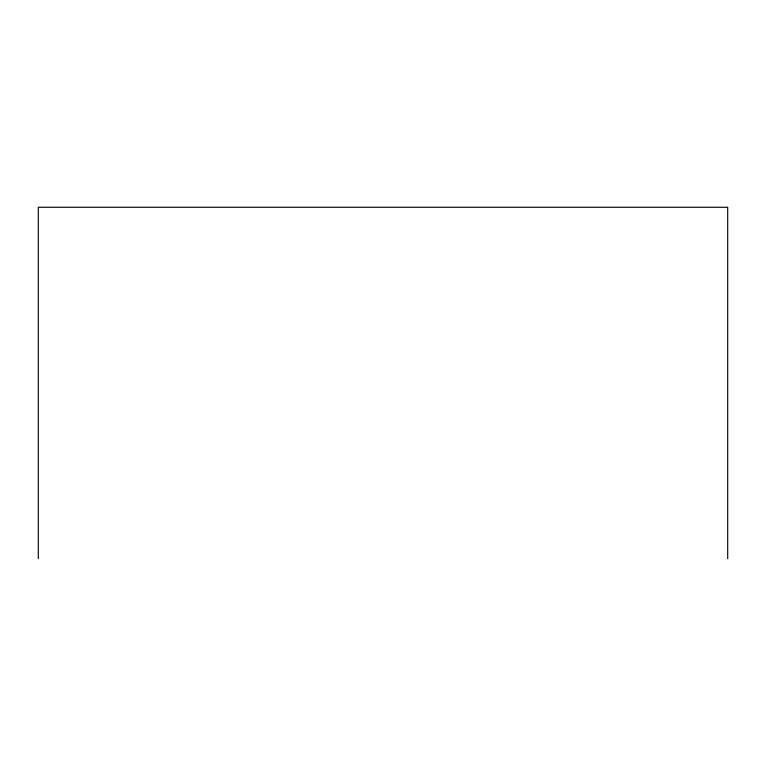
<?xml version="1.0" encoding="UTF-8"?>
<svg xmlns="http://www.w3.org/2000/svg" width="766" height="766" viewBox="0 0 766 766"><rect width="100%" height="100%" fill="white"/><g stroke="black" fill="none" stroke-linecap="round" stroke-linejoin="round"><path stroke-width="1.15" d="M727.7 558.73L727.7 207.27L38.3 207.27L38.3 558.73"/></g></svg>
